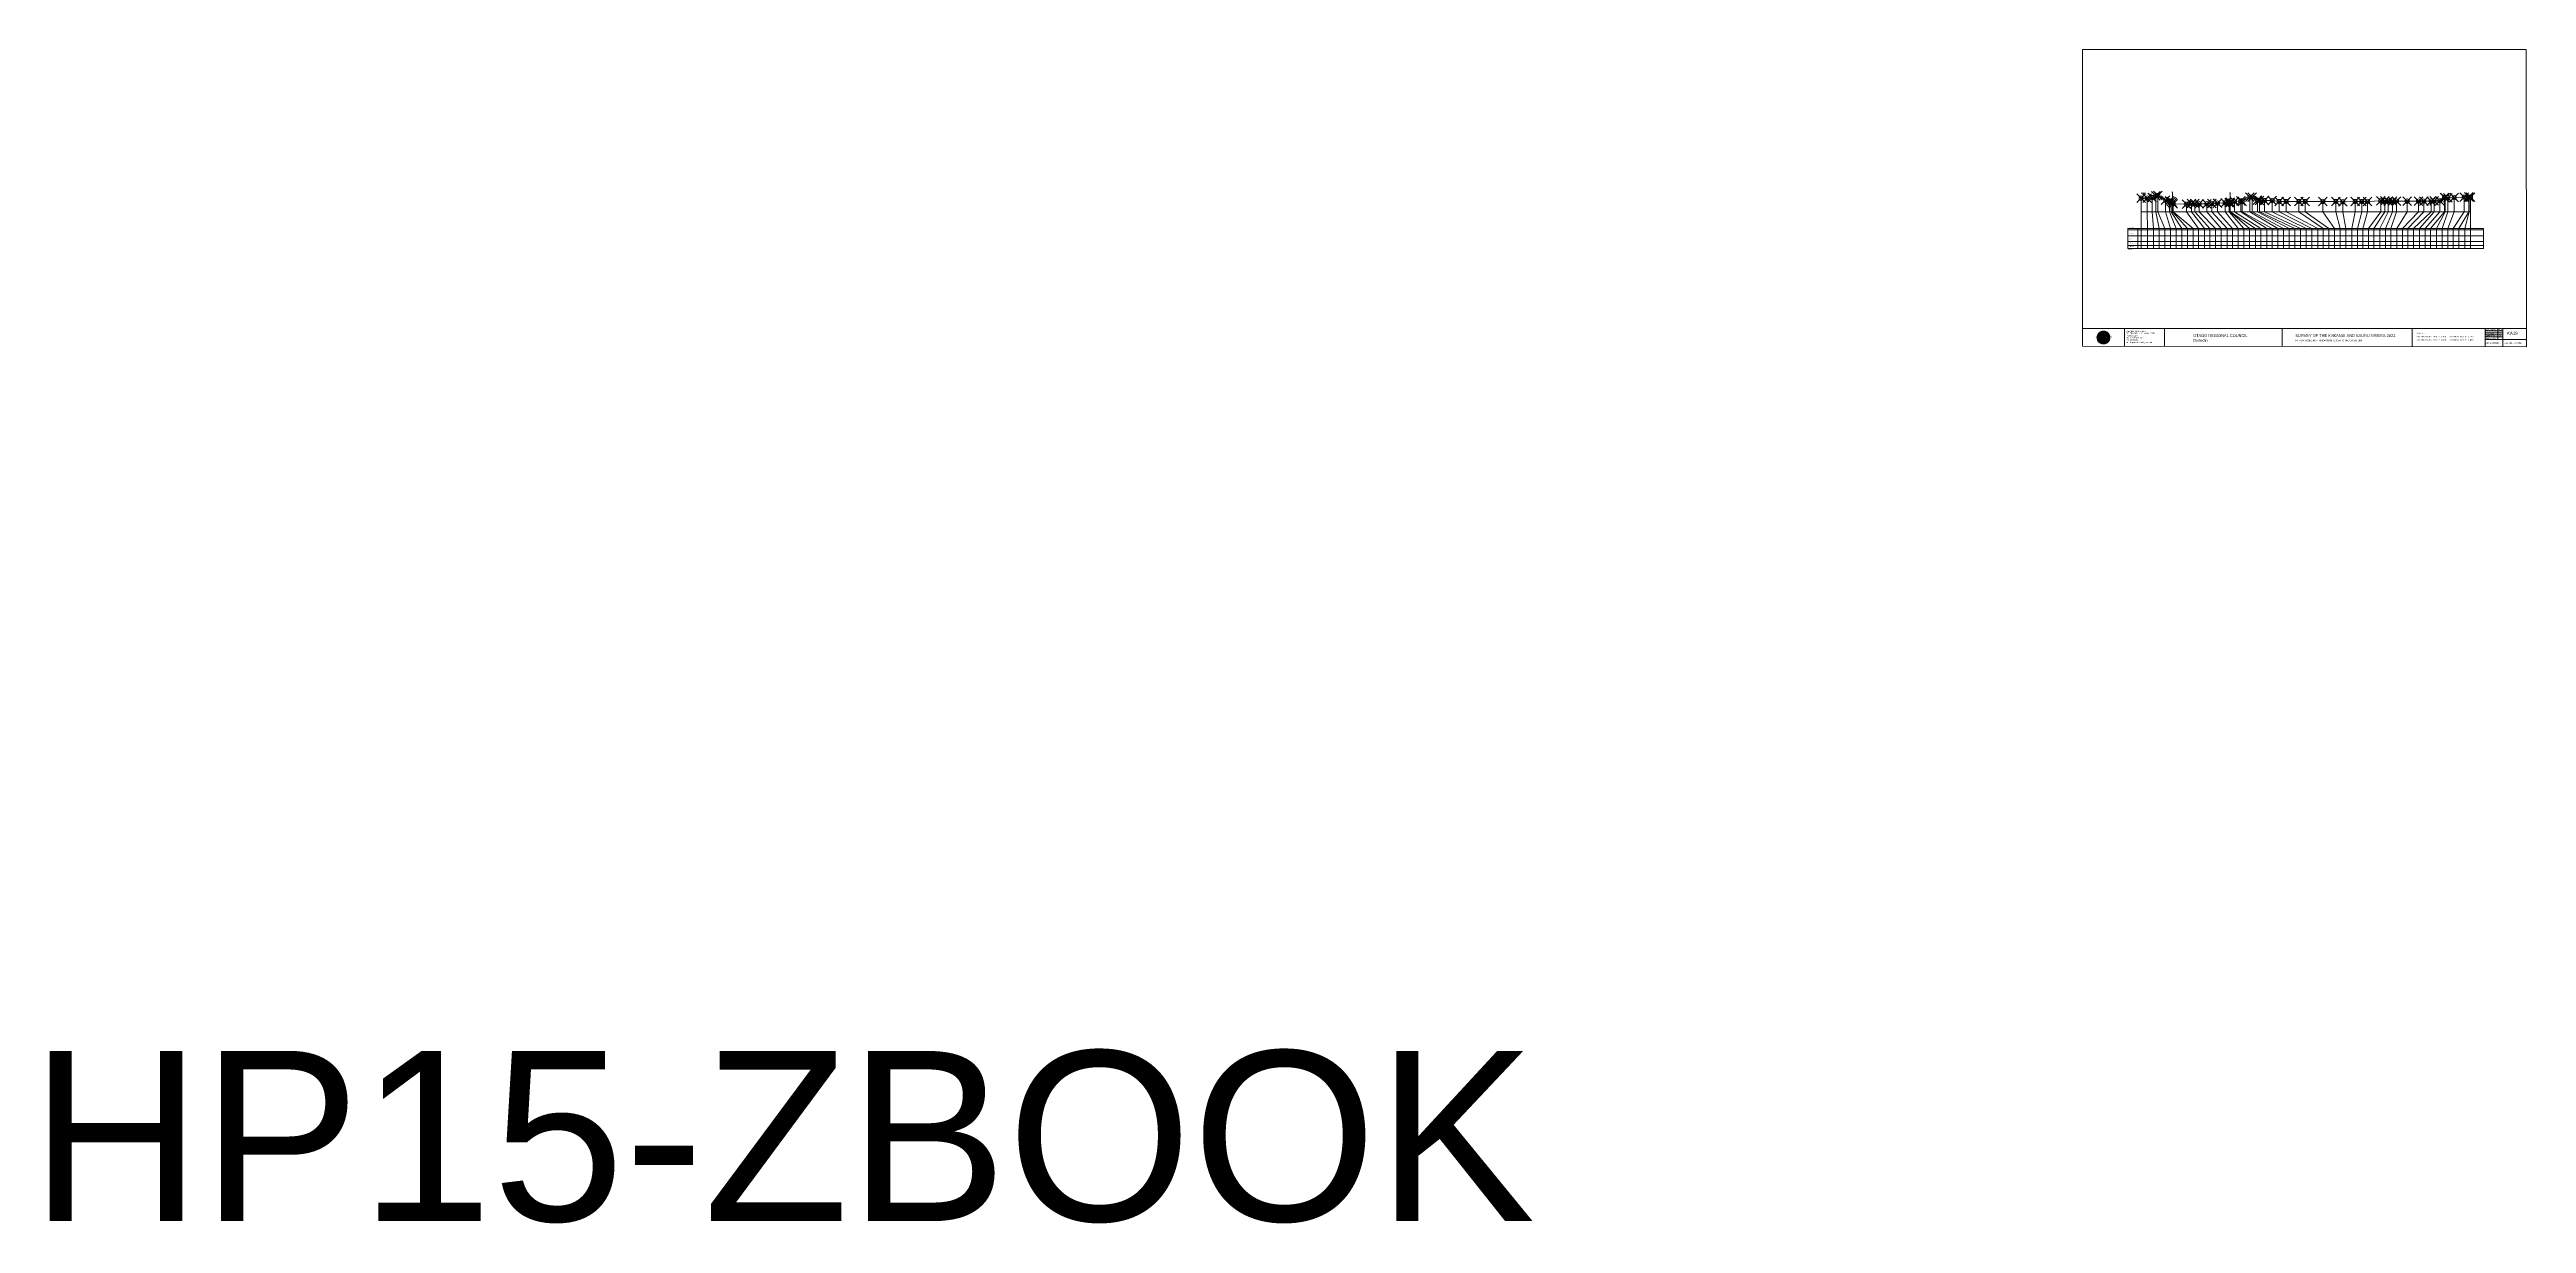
# Model space of a CAD drawing. Header units: millimetres. Extents: x -3661490 to 7275745, y -592557 to 466037.
# Drawn here: x -3661490 to -1946647, y -558708 to 253963 of the extents above; entities that cross this region are included whole.
import ezdxf

# ---------------------------------------------------------------- set-up
doc = ezdxf.new("R2010")
doc.units = ezdxf.units.MM
doc.header["$PDMODE"] = 35
doc.header["$PDSIZE"] = 3000
doc.layers.get('0').update_dxf_attribs({"lineweight": 0})
doc.layers.add('geo', color=7, linetype='Continuous', lineweight=0)
doc.layers.add('TITLE_BLOCK', color=7, linetype='Continuous')
doc.styles.get("Standard").update_dxf_attribs({"font": 'arial.ttf'})

# ---------------------------------------------------------------- blocks, each defined once
blk = doc.blocks.new('Geomatics_Circle_SPT')
at = {"layer": 'geo', "color": 2, "linetype": 'Continuous', "lineweight": 0}
for p, q in [((0, 25.2), (-25.2, 0)), ((-24.7, 4.9), (-4.9, 24.7)), ((-24.7, -4.9), (4.9, 24.7)), ((4.9, -24.7), (-24.7, 4.9)), ((-24.7, 0), (0, -24.7)), ((-9.7, 23.3), (-23.3, 9.6)), ((9.7, 23.3), (-23.3, -9.7)), ((-23.3, 9.7), (9.7, -23.3)), ((-21, 14), (-14, 21)), ((-21, -14), (14, 21)), ((14, -21), (-21, 14)), ((0, 0), (-17.8, 17.8)), ((0, 0), (-17.8, -17.8)), ((-14, 21), (21, -14)), ((21, 14), (-14, -21)), ((23.3, -9.7), (-9.7, 23.3)), ((-9.7, -23.3), (23.3, 9.7)), ((-4.9, 24.7), (24.7, -4.9)), ((24.7, 4.9), (-4.9, -24.7)), ((25.2, 0), (0, 25.2)), ((0, 0), (17.8, 17.8)), ((0, 0), (17.8, -17.8)), ((0, -24.8), (25.2, 0)), ((4.9, 24.7), (24.7, 4.9)), ((23.3, 9.7), (9.7, 23.3)), ((14, 21), (21, 14)), ((17.8, 18.1), (17.8, 18.1)), ((-4.9, -24.7), (-24.7, -4.9)), ((-23.3, -9.7), (-9.7, -23.3)), ((-14, -21), (-21, -14)), ((-17.8, -17.8), (-17.8, -17.8)), ((24.7, -4.9), (4.9, -24.7)), ((4.9, -24.7), (4.9, -24.7)), ((9.7, -23.3), (23.3, -9.7)), ((21, -14), (14, -21)), ((18.1, -17.8), (18.1, -17.8))]:
    blk.add_line(p, q, dxfattribs=at)
at = {"layer": 'geo', "color": 1, "linetype": 'Continuous', "lineweight": 0}
for p, q in [((-25.2, 0), (9.7, 23.3)), ((-25.2, 0), (-9.6, 23.3)), ((-25.2, 0), (23.3, 9.7)), ((-25.2, 0), (-23.3, 9.7)), ((-23.3, -9.7), (-25.2, 0)), ((-9.6, -23.3), (-25.2, 0)), ((9.7, -23.3), (-25.2, 0)), ((-4.9, 24.8), (-24.7, -4.9)), ((4.9, 24.7), (-24.7, 4.9)), ((14, 21), (-24.7, -4.9)), ((-14, 21), (-24.7, 4.9)), ((21, 14), (-24.7, 4.9)), ((-21, 14), (-24.7, -4.9)), ((0, 0), (-24.7, 4.9)), ((-24.7, 4.9), (-21, -14)), ((-24.7, 4.9), (-4.9, -24.7)), ((-24.7, 4.9), (14, -21)), ((-24.7, 4.9), (-24.7, 4.9)), ((0, 0), (-24.7, -4.9)), ((-23.3, 9.7), (0, 25.2)), ((-23.3, -9.6), (0, 25.2)), ((-23.3, -9.6), (17.8, 17.8)), ((-23.3, 9.7), (-17.8, 17.9)), ((-23.3, -9.6), (-17.8, 17.9)), ((-23.3, 9.7), (17.8, 17.8)), ((-17.8, -17.8), (-23.3, 9.7)), ((0, -25.2), (-23.3, 9.7)), ((-23.3, 9.7), (17.8, -17.8)), ((-23.3, 9.7), (25.2, 0)), ((-23.3, 9.4), (-23.3, 9.4)), ((-23.3, -9.7), (25.2, 0)), ((4.9, 24.8), (-21, -14)), ((-4.9, 24.7), (-21, 14)), ((14, 21), (-21, 14)), ((-14, 21), (-21, -14)), ((0, 0), (-21, 14)), ((-21, 14), (-14, -21)), ((-21, 14), (4.9, -24.7)), ((-21, 14), (-21, 14)), ((24.7, 4.9), (-21, 14)), ((0, 0), (-21, -14)), ((-17.9, 17.6), (-17.9, 17.6)), ((-17.8, 17.8), (9.7, 23.3)), ((-17.8, 17.8), (-9.6, 23.3)), ((-17.8, -17.8), (9.7, 23.3)), ((-17.8, -17.8), (-9.7, 23.3)), ((-9.7, -23.3), (-17.8, 17.8)), ((-17.8, 17.8), (9.7, -23.3)), ((-17.8, 17.8), (23.3, -9.6)), ((-17.8, 17.8), (23.3, 9.7)), ((-17.8, -17.8), (23.3, 9.7)), ((4.9, 24.7), (-14, 21)), ((-4.9, 24.7), (-14, -20.9)), ((0, 0), (-14, 21)), ((-14, 21), (-4.9, -24.7)), ((-14, 21), (-14, 21)), ((24.7, -4.9), (-14, 21)), ((21, 14), (-14, 21)), ((-14, -21), (24.7, 4.9)), ((0, 0), (-14, -21)), ((-9.8, 23.1), (-9.8, 23.1)), ((-9.7, 23.3), (0, 25.2)), ((-9.7, 23.3), (0, -25.2)), ((-9.7, -23.3), (0, 25.2)), ((-9.6, 23.3), (17.8, -17.8)), ((-9.6, 23.3), (25.2, 0)), ((-9.6, 23.3), (17.8, 17.8)), ((-9.6, -23.3), (17.8, 17.9)), ((25.2, 0), (-9.6, -23.3)), ((0, 0), (-4.9, 24.7)), ((-4.9, 24.7), (-4.9, 24.7)), ((21, -14), (-4.9, 24.7)), ((24.8, 4.9), (-4.9, 24.7)), ((14, 21), (-4.9, 24.7)), ((-4.9, -24.7), (21, 14)), ((0, 0), (-4.9, -24.7)), ((-0.2, 25.1), (-0.2, 25.1)), ((0, 25.2), (9.7, -23.3)), ((0, 25.2), (23.3, -9.7)), ((0, 25.2), (23.3, 9.7)), ((0, 25.2), (9.7, 23.3)), ((0, 0), (4.9, 24.7)), ((0, -25.2), (9.7, 23.3)), ((0, 0), (14, 21)), ((0, 0), (21, 14)), ((23.3, 9.7), (0, -25.2)), ((0, 0), (24.8, 4.9)), ((0, 0), (4.9, -24.7)), ((0, 0), (14, -21)), ((0, 0), (21, -14)), ((0, 0), (24.8, -4.9)), ((21, 14), (4.9, 24.8)), ((14, -21), (4.9, 24.7)), ((24.7, -4.9), (4.9, 24.7)), ((4.9, 24.7), (4.9, 24.7)), ((4.9, -24.7), (14, 21)), ((4.9, -24.7), (24.7, 4.9)), ((9.4, 23.3), (9.4, 23.3)), ((9.7, 23.3), (17.8, -17.8)), ((9.7, 23.3), (25.2, 0)), ((9.7, 23.3), (17.8, 17.9)), ((17.8, 17.8), (9.7, -23.3)), ((25.2, 0), (9.7, -23.3)), ((21, -14), (14, 21)), ((24.7, 4.9), (14, 21)), ((14, 21), (14, 21)), ((14, -21), (21, 14)), ((17.6, 17.9), (17.6, 17.9)), ((17.8, 17.8), (23.3, -9.7)), ((17.8, 17.8), (23.3, 9.7)), ((23.3, 9.7), (17.8, -17.8)), ((24.7, -4.9), (21, 14)), ((21, 14), (21, 14)), ((21, -14), (24.7, 4.9)), ((23.1, 9.8), (23.1, 9.8)), ((23.3, 9.7), (25.2, 0)), ((25.2, 0), (23.3, -9.6)), ((24.7, 4.9), (24.7, 4.9)), ((25.1, 0.2), (25.1, 0.2)), ((-25.2, 0), (23.3, -9.7)), ((-25.1, -0.2), (-25.1, -0.2)), ((-24.7, -4.9), (-24.7, -4.9)), ((-24.7, -4.9), (-14, -21)), ((-24.7, -4.9), (4.9, -24.7)), ((-24.7, -4.9), (21, -14)), ((-17.8, -17.8), (-23.3, -9.7)), ((0, -25.2), (-23.3, -9.6)), ((17.8, -17.8), (-23.3, -9.6)), ((-23.1, -9.8), (-23.1, -9.8)), ((-21, -14), (24.7, -4.9)), ((-21, -14), (-21, -14)), ((-21, -14), (-4.9, -24.7)), ((-21, -14), (14, -21)), ((23.3, -9.7), (-17.8, -17.8)), ((-9.6, -23.3), (-17.8, -17.8)), ((9.7, -23.3), (-17.8, -17.8)), ((-17.6, -17.9), (-17.6, -17.9)), ((-14, -21), (21, -14)), ((-14, -21), (-14, -21)), ((-14, -21), (4.9, -24.7)), ((17.8, -17.8), (-9.7, -23.3)), ((0, -25.2), (-9.7, -23.3)), ((-9.4, -23.3), (-9.4, -23.3)), ((-4.9, -24.7), (24.7, -4.9)), ((-4.9, -24.7), (14, -21)), ((-4.9, -24.7), (-4.9, -24.7)), ((23.3, -9.6), (0, -25.2)), ((9.7, -23.3), (0, -25.2)), ((0.2, -25.1), (0.2, -25.1)), ((4.9, -24.7), (21, -14)), ((4.9, -24.7), (4.9, -24.7)), ((17.8, -17.8), (9.7, -23.3)), ((9.8, -23.1), (9.8, -23.1)), ((14, -21), (24.7, -4.9)), ((14, -21), (14, -21)), ((23.3, -9.6), (17.8, -17.8)), ((17.9, -17.6), (17.9, -17.6)), ((21, -14), (21, -14)), ((23.3, -9.4), (23.3, -9.4)), ((24.7, -4.9), (24.7, -4.9))]:
    blk.add_line(p, q, dxfattribs=at)
at = {"layer": 'geo', "color": 114, "linetype": 'Continuous', "lineweight": 0}
for p, q in [((17.9, 17.8), (-25.2, 0)), ((-24.7, 4.9), (14, 21)), ((-24.7, -4.9), (21, 14)), ((-14, -21), (-24.7, 4.9)), ((9.7, 23.3), (-23.3, 9.7)), ((0, 0), (-23.3, 9.7)), ((-23.3, 9.7), (-9.7, -23.3)), ((0, 0), (-23.3, -9.7)), ((-4.9, -24.7), (-21, 14)), ((-20.9, 14), (4.9, 24.7)), ((24.8, 4.9), (-20.9, -14)), ((0, 25.2), (-17.8, 17.8)), ((-17.8, 17.8), (0, -25.2)), ((-14, 21), (-4.9, 24.7)), ((4.9, -24.7), (-14, 21)), ((0, 0), (-9.7, 23.3)), ((0, 0), (-9.7, -23.3)), ((-4.9, 24.7), (14, -21)), ((17.8, -17.8), (0, 25.2)), ((0, 0), (9.7, 23.3)), ((0, 0), (23.3, 9.7)), ((0, 0), (9.7, -23.3)), ((0, 0), (23.3, -9.7)), ((4.9, 24.7), (21, -14)), ((23.3, -9.7), (9.7, 23.3)), ((14, 21), (24.7, -4.9)), ((25.2, 0), (17.8, 17.8)), ((21, 14), (24.7, 4.9)), ((-25.2, 0), (-17.8, -17.8)), ((-21, -14), (-24.7, -4.9)), ((-17.8, -17.8), (25.2, 0)), ((24.8, -4.9), (-14, -21)), ((-9.6, -23.3), (23.3, -9.7)), ((21, -14), (-4.9, -24.8)), ((0, -25.2), (17.9, -17.8)), ((14, -21), (4.9, -24.8))]:
    blk.add_line(p, q, dxfattribs=at)
at = {"layer": 'geo', "color": 250, "linetype": 'Continuous', "lineweight": 0}
for p, q in [((0, 0), (-25.2, 0)), ((24.7, 4.9), (-24.7, 4.9)), ((-24.7, 4.9), (-24.7, -4.9)), ((-23.3, 9.7), (23.3, 9.7)), ((-23.3, 9.7), (-23.3, 9.7)), ((-23.3, -9.7), (-23.3, 9.7)), ((21, 14), (-21, 14)), ((-21, 14), (-21, -14)), ((-17.8, 17.8), (17.8, 17.8)), ((-17.8, -17.8), (-17.8, 17.8)), ((-14, 21), (-14, 21)), ((14, 21), (-14, 21)), ((-14, 20.9), (-14, -21)), ((-9.7, 23.3), (9.7, 23.3)), ((-9.7, -23.3), (-9.7, 23.3)), ((-4.9, 24.7), (4.9, 24.7)), ((-4.9, 24.7), (-4.9, -24.7)), ((0, 0), (0, 25.2)), ((0, 0), (0, -25.2)), ((0, 0), (25.2, 0)), ((4.9, 24.7), (4.9, -24.7)), ((9.7, -23.3), (9.7, 23.3)), ((14, 21), (14, -21)), ((17.8, -17.8), (17.8, 17.8)), ((21, 14), (21, 14)), ((21, -14), (21, 14)), ((23.3, 9.7), (23.3, -9.7)), ((24.7, 4.9), (24.7, 4.9)), ((24.7, -4.9), (24.7, 4.9)), ((-24.7, -4.9), (24.7, -4.9)), ((23.3, -9.7), (-23.3, -9.7)), ((-21, -14), (21, -14)), ((17.8, -17.8), (-17.8, -17.8)), ((-14, -21), (14, -21)), ((9.7, -23.3), (-9.7, -23.3)), ((-4.9, -24.7), (4.9, -24.7))]:
    blk.add_line(p, q, dxfattribs=at)
blk = doc.blocks.new('GeomaticsNZ TITLE BLOCK')
at = {"color": 7, "linetype": 'Continuous', "lineweight": 0}
for p, q in [((0, 95), (0, 1579)), ((0, 1579), (2363, 1579)), ((2363, 1579), (2364, 95)), ((2364, 95), (0, 95)), ((0, 95), (0, 0)), ((0, 0), (2364, -4)), ((16, 95), (2364, 95)), ((224, 95), (224, 0)), ((2364, 95), (383, 95)), ((436, 95), (436, -1)), ((1063, 95), (1063, -2)), ((1755, 95), (1755, -3)), ((2144, 95), (2144, -3)), ((2144, 82), (2239, 82)), ((2144, 71), (2239, 71)), ((2144, 60), (2239, 60)), ((2144, 49), (2239, 49)), ((2144, 35), (2364, 35)), ((2212, 95), (2212, 36)), ((2239, 95), (2239, -3)), ((2364, -4), (2364, 95))]:
    blk.add_line(p, q, dxfattribs=at)
at = {"color": 7, "linetype": 'Continuous', "lineweight": 0, "xscale": 1.36, "yscale": 1.36, "zscale": 1.36}
blk.add_blockref('Geomatics_Circle_SPT', (112, 46), dxfattribs=at)
at = {"color": 7, "linetype": 'Continuous', "lineweight": 0}
for s, p in [('PK&RR', (2213, 85)), ('ST', (2220, 64)), ('PK', (2220, 51))]:
    blk.add_text(s, height=5, dxfattribs=at).set_placement(p)
at = {"color": 7, "linetype": 'Continuous', "lineweight": 0, "attachment_point": 1}
for s, width, heights, insert, char_height in [('{\\C256;Geomatics N.Z. LTD                   }', 125.08, [15.8], (69, 50), 7), ('{\\C256;GEOMATICS N.Z. LTD                   \\PTELEPHONE:  M 021 023 6 00 55;\\PPO BOX 2177\\PSOUTH DUNEDIN\\PDUNEDIN 9044\\PEmail: geomaticsnz@gmail.com}', 3535.73, [94.7], (234, 83), 7), ('{\\C256;OTAGO REGIONAL COUNCIL\\PDunedin}', 3535.73, [0], (589, 64), 15), ('{\\C256;SURVEY OF THE KAKANUI AND KAURU RIVERS 2021}', 3535.73, [0], (1134, 64), 15), ('{\\C256;ELEVATIONS ARE SHOWN IN LOCAL OTAGO DATUM}', 3535.73, [0], (1134, 35), 10), ('{\\C256;Surveyed by:}', 3535.73, [0], (2145, 92), 7), ('{\\C256;Checked by:}', 3535.73, [0], (2145, 59), 7), ('{\\C256;Approved by:}', 3535.73, [0], (2145, 46), 7), ('{\\C256;JOB No 0032021}', 3535.73, [0], (2145, 21), 7), ('{\\C256;Drawn by:}', 3535.73, [0], (2146, 70), 7), ('{\\C256;Drawn:16-JUNE-2021}', 3535.73, [0], (2245, 21), 7)]:
    blk.add_mtext_dynamic_manual_height_columns(s, width=width, gutter_width=159, heights=heights, dxfattribs=dict(at, insert=insert, char_height=char_height))
blk = doc.blocks.new('REVDATE')
at = {"color": 40, "true_color": 0xf8d731, "flags": 8}
for tag in ['USER', 'REVDATE', 'FNAME']:
    blk.add_attdef(tag, (0, 0), '', height=4.95, dxfattribs=at)

msp = doc.modelspace()

# ---------------------------------------------------------------- linework, layer by layer
at = {"color": 1, "lineweight": 0}
msp.add_line((-2213408, 154508), (-2210501, 154508), dxfattribs=at)
at = {"color": 7, "lineweight": 0}
for p, q in [((-2191684, 149206), (-2191684, 155384)), ((-2151878, 148748), (-2151878, 154927)), ((-2213395, 150972), (-2213395, 116176)), ((-2209179, 141703), (-2208967, 130000)), ((-2205895, 141703), (-2204931, 130000)), ((-2203179, 141703), (-2200910, 130000)), ((-2201906, 141703), (-2197030, 130000)), ((-2196657, 141703), (-2193191, 130000)), ((-2193833, 141703), (-2189169, 130000)), ((-2192648, 141703), (-2185154, 130000)), ((-2191790, 141703), (-2181336, 130000)), ((-2191280, 141703), (-2177412, 130000)), ((-2182012, 141703), (-2173620, 130000)), ((-2178491, 141703), (-2169616, 130000)), ((-2176236, 141703), (-2165746, 130000)), ((-2173227, 141703), (-2161933, 130000)), ((-2167930, 141703), (-2157976, 130000)), ((-2164516, 141703), (-2153948, 130000)), ((-2160558, 141703), (-2150080, 130000)), ((-2155215, 141703), (-2146227, 130000)), ((-2152514, 141703), (-2142278, 130000)), ((-2151892, 141703), (-2138366, 130000)), ((-2151686, 141703), (-2134338, 130000)), ((-2148815, 141703), (-2130472, 130000)), ((-2144284, 141703), (-2126487, 130000)), ((-2143535, 141703), (-2122681, 130000)), ((-2138112, 141703), (-2118783, 130000)), ((-2136628, 141703), (-2114790, 130000)), ((-2132857, 141703), (-2110967, 130000)), ((-2131411, 141703), (-2107022, 130000)), ((-2127963, 141703), (-2103050, 130000)), ((-2122778, 141703), (-2099161, 130000)), ((-2117748, 141703), (-2095279, 130000)), ((-2113087, 141703), (-2091171, 130000)), ((-2104286, 141703), (-2087422, 130000)), ((-2099958, 141703), (-2083491, 130000)), ((-2087678, 141703), (-2079554, 130000)), ((-2078628, 141703), (-2075660, 130000)), ((-2073738, 141703), (-2071617, 130000)), ((-2065316, 141703), (-2067466, 130000)), ((-2060561, 141703), (-2063682, 130000)), ((-2056777, 141703), (-2059961, 130000)), ((-2047478, 141703), (-2055980, 130000)), ((-2044810, 141703), (-2052220, 130000)), ((-2042494, 141703), (-2048091, 130000)), ((-2039444, 141703), (-2044331, 130000)), ((-2036734, 141703), (-2040481, 130000)), ((-2029327, 141703), (-2036456, 130000)), ((-2021349, 141703), (-2032546, 130000)), ((-2017785, 141703), (-2028704, 130000)), ((-2012675, 141703), (-2024746, 130000)), ((-2010432, 141703), (-2020783, 130000)), ((-2006592, 141703), (-2016768, 130000)), ((-2003334, 141703), (-2013043, 130000)), ((-2002869, 141703), (-2008898, 130000)), ((-2001039, 141703), (-2005083, 130000)), ((-1996701, 141703), (-2001174, 130000)), ((-1989758, 141703), (-1997335, 130000)), ((-1986480, 141703), (-1993354, 130000)), ((-1986201, 141703), (-1989355, 130000)), ((-1985449, 151772), (-1985449, 116176)), ((-2222719, 130000), (-2222719, 129453)), ((-2215816, 130000), (-2215816, 116176)), ((-2013043, 130000), (-2013043, 116176)), ((-2008898, 130000), (-2008898, 116176)), ((-2005083, 130000), (-2005083, 116176)), ((-2001174, 130000), (-2001174, 116176)), ((-1997335, 130000), (-1997335, 116176)), ((-1993354, 130000), (-1993354, 116176)), ((-1989355, 130000), (-1989355, 116176)), ((-1976405, 130000), (-1976405, 116176))]:
    msp.add_line(p, q, dxfattribs=at)
at = {"lineweight": 0}
for p, q in [((-2213395, 141703), (-1985449, 141703)), ((-2209179, 151102), (-2209179, 141703)), ((-2205895, 151482), (-2205895, 141703)), ((-2203179, 152672), (-2203179, 141703)), ((-2201906, 152832), (-2201906, 141703)), ((-2196657, 149742), (-2196657, 141703)), ((-2193833, 149212), (-2193833, 141703)), ((-2192648, 148702), (-2192648, 141703)), ((-2191790, 148172), (-2191790, 141703)), ((-2191280, 147162), (-2191280, 141703)), ((-2182012, 146882), (-2182012, 141703)), ((-2178491, 147302), (-2178491, 141703)), ((-2176236, 147432), (-2176236, 141703)), ((-2173227, 147202), (-2173227, 141703)), ((-2167930, 147262), (-2167930, 141703)), ((-2164516, 147412), (-2164516, 141703)), ((-2160558, 147672), (-2160558, 141703)), ((-2155215, 147792), (-2155215, 141703)), ((-2152514, 147932), (-2152514, 141703)), ((-2151892, 148142), (-2151892, 141703)), ((-2151686, 148192), (-2151686, 141703)), ((-2148815, 148652), (-2148815, 141703)), ((-2144284, 149202), (-2144284, 141703)), ((-2143535, 148762), (-2143535, 141703)), ((-2138112, 151652), (-2138112, 141703)), ((-2136628, 151672), (-2136628, 141703)), ((-2132857, 149722), (-2132857, 141703)), ((-2131411, 149382), (-2131411, 141703)), ((-2127963, 149382), (-2127963, 141703)), ((-2122778, 149462), (-2122778, 141703)), ((-2117748, 148692), (-2117748, 141703)), ((-2113087, 148692), (-2113087, 141703)), ((-2104286, 148672), (-2104286, 141703)), ((-2099958, 148702), (-2099958, 141703)), ((-2087678, 148792), (-2087678, 141703)), ((-2078628, 148732), (-2078628, 141703)), ((-2073738, 148602), (-2073738, 141703)), ((-2065316, 148722), (-2065316, 141703)), ((-2060561, 148682), (-2060561, 141703)), ((-2056777, 148772), (-2056777, 141703)), ((-2047478, 149152), (-2047478, 141703)), ((-2044810, 149272), (-2044810, 141703)), ((-2042494, 148972), (-2042494, 141703)), ((-2039444, 149092), (-2039444, 141703)), ((-2036734, 149112), (-2036734, 141703)), ((-2029327, 149052), (-2029327, 141703)), ((-2021349, 149022), (-2021349, 141703)), ((-2017785, 149102), (-2017785, 141703)), ((-2012675, 149102), (-2012675, 141703)), ((-2010432, 149282), (-2010432, 141703)), ((-2006592, 149122), (-2006592, 141703)), ((-2003334, 151462), (-2003334, 141703)), ((-2002869, 151312), (-2002869, 141703)), ((-2001039, 151392), (-2001039, 141703)), ((-1996701, 151422), (-1996701, 141703)), ((-1989758, 151692), (-1989758, 141703)), ((-1986480, 151882), (-1986480, 141703)), ((-1986201, 151702), (-1986201, 141703))]:
    msp.add_line(p, q, dxfattribs=at)
at = {"color": 7, "lineweight": 0, "transparency": 33554687}
for p, q in [((-2222719, 130000), (-1976405, 130000)), ((-2222719, 129453), (-2222719, 116303)), ((-2222719, 129154), (-1976405, 129154)), ((-2222719, 125031), (-1976405, 125031)), ((-2222719, 120970), (-1976405, 120970)), ((-2208967, 130000), (-2208967, 116176)), ((-2204931, 130000), (-2204931, 116176)), ((-2200910, 130000), (-2200910, 116176)), ((-2197030, 130000), (-2197030, 116176)), ((-2193191, 130000), (-2193191, 116176)), ((-2189169, 130000), (-2189169, 116176)), ((-2185154, 130000), (-2185154, 116176)), ((-2181336, 130000), (-2181336, 116176)), ((-2177412, 130000), (-2177412, 116176)), ((-2173620, 130000), (-2173620, 116176)), ((-2169616, 130000), (-2169616, 116176)), ((-2165746, 130000), (-2165746, 116176)), ((-2161933, 130000), (-2161933, 116176)), ((-2157976, 130000), (-2157976, 116176)), ((-2153948, 130000), (-2153948, 116176)), ((-2150080, 130000), (-2150080, 116176)), ((-2146227, 130000), (-2146227, 116176)), ((-2142278, 130000), (-2142278, 116176)), ((-2138366, 130000), (-2138366, 116176)), ((-2134338, 130000), (-2134338, 116176)), ((-2130472, 130000), (-2130472, 116176)), ((-2126487, 130000), (-2126487, 116176)), ((-2122681, 130000), (-2122681, 116176)), ((-2118783, 130000), (-2118783, 116176)), ((-2114790, 130000), (-2114790, 116176)), ((-2110967, 130000), (-2110967, 116176)), ((-2107022, 130000), (-2107022, 116176)), ((-2103050, 130000), (-2103050, 116176)), ((-2099161, 130000), (-2099161, 116176)), ((-2095279, 130000), (-2095279, 116176)), ((-2091171, 130000), (-2091171, 116176)), ((-2087422, 130000), (-2087422, 116176)), ((-2083491, 130000), (-2083491, 116176)), ((-2079554, 130000), (-2079554, 116176)), ((-2075660, 130000), (-2075660, 116176)), ((-2071617, 130000), (-2071617, 116176)), ((-2067466, 130000), (-2067466, 116176)), ((-2063682, 130000), (-2063682, 116176)), ((-2059961, 130000), (-2059961, 116176)), ((-2055980, 130000), (-2055980, 116176)), ((-2052220, 130000), (-2052220, 116176)), ((-2048091, 130000), (-2048091, 116176)), ((-2044331, 130000), (-2044331, 116176)), ((-2040481, 130000), (-2040481, 116176)), ((-2036456, 130000), (-2036456, 116176)), ((-2032546, 130000), (-2032546, 116176)), ((-2028704, 130000), (-2028704, 116176)), ((-2024746, 130000), (-2024746, 116176)), ((-2020783, 130000), (-2020783, 116176)), ((-2016841, 130000), (-2016841, 116176)), ((-2222719, 118366), (-1976405, 118366)), ((-2222719, 116176), (-1976405, 116176))]:
    msp.add_line(p, q, dxfattribs=at)
at = {"color": 1, "lineweight": 0}
msp.add_lwpolyline([(-2213395, 150972), (-2209179, 151102), (-2205895, 151482), (-2203179, 152672), (-2201906, 152832), (-2196657, 149742), (-2193833, 149212), (-2192648, 148702), (-2191790, 148172), (-2191280, 147162), (-2182012, 146882), (-2178491, 147302), (-2176236, 147432), (-2173227, 147202), (-2167930, 147262), (-2164516, 147412), (-2160558, 147672), (-2155215, 147792), (-2152514, 147932), (-2151892, 148142), (-2151686, 148192), (-2148815, 148652), (-2144284, 149202), (-2143535, 148762), (-2138112, 151652), (-2136628, 151672), (-2132857, 149722), (-2131411, 149382), (-2127963, 149382), (-2122778, 149462), (-2117748, 148692), (-2113087, 148692), (-2104286, 148672), (-2099958, 148702), (-2087678, 148792), (-2078628, 148732), (-2073738, 148602), (-2065316, 148722), (-2060561, 148682), (-2056777, 148772), (-2047478, 149152), (-2044810, 149272), (-2042494, 148972), (-2039444, 149092), (-2036734, 149112), (-2029327, 149052), (-2021349, 149022), (-2017785, 149102), (-2012675, 149102), (-2010432, 149282), (-2006592, 149122), (-2003334, 151462), (-2002869, 151312), (-2001039, 151392), (-1996701, 151422), (-1989758, 151692), (-1986480, 151882), (-1986201, 151702), (-1985449, 151772)], dxfattribs=at)
at = {"color": 7, "lineweight": 0}
for p in [(-2205895, 151482), (-2203179, 152672), (-2201906, 152832), (-2138112, 151652), (-2136628, 151672), (-2003334, 151462), (-2001039, 151392), (-1996701, 151422), (-1989758, 151692), (-1986480, 151882), (-1986201, 151702), (-1985449, 151772), (-2213395, 150972), (-2209179, 151102), (-2196657, 149742), (-2193833, 149212), (-2192648, 148702), (-2191790, 148172), (-2191280, 147162), (-2182012, 146882), (-2178491, 147302), (-2176236, 147432), (-2173227, 147202), (-2167930, 147262), (-2164516, 147412), (-2160558, 147672), (-2155215, 147792), (-2152514, 147932), (-2151686, 148192), (-2148815, 148652), (-2144284, 149202), (-2143535, 148762), (-2132857, 149722), (-2131411, 149382), (-2127963, 149382), (-2122778, 149462), (-2117748, 148692), (-2113087, 148692), (-2104286, 148672), (-2099958, 148702), (-2087678, 148792), (-2078628, 148732), (-2073738, 148602), (-2065316, 148722), (-2060561, 148682), (-2056777, 148772), (-2047478, 149152), (-2044810, 149272), (-2042494, 148972), (-2039444, 149092), (-2036734, 149112), (-2029327, 149052), (-2021349, 149022), (-2017785, 149102), (-2012675, 149102), (-2010432, 149282), (-2006592, 149122), (-2002869, 151312)]:
    msp.add_point(p, dxfattribs=at)
at = {"color": 40, "lineweight": 0, "true_color": 0xf8d731}
msp.add_point((-2151892, 148142), dxfattribs=at)

# ---------------------------------------------------------------- block references
at = {"color": 7, "lineweight": 0, "xscale": 130.037656131007, "yscale": 130.037656131007, "zscale": 130.037656131007}
msp.add_blockref('GeomaticsNZ TITLE BLOCK', (-2254054, 48603), dxfattribs=at)
at = {"layer": 'TITLE_BLOCK', "color": 3}
ref = msp.add_blockref('REVDATE', (-3674984, -557036), dxfattribs=dict(at, xscale=23790.37058310957, yscale=23790.37058310957, zscale=23790.37058310957))
ref.add_attrib('USER', 'HP15-ZBOOK', (-3674984, -557036), dxfattribs={"color": 40, "true_color": 0xf8d731, "height": 117762.3})

# ---------------------------------------------------------------- texts
at = {"color": 7, "lineweight": 0, "transparency": 33554687}
for s, height, p in [('Ground Level', 473.07, (-2209215, 154461)), ('DATUM 130.00', 473.07, (-2222785, 130089)), ('Ground Level', 473.07, (-2221326, 119692)), ('Easting', 473.1, (-2221343, 122481)), ('Northing', 473.1, (-2221274, 126341)), ('Section KA18', 473.07, (-2222786, 115211)), ('Chainage', 473.1, (-2221324, 117368))]:
    msp.add_text(s, height=height, dxfattribs=at).set_placement(p)
at = {"color": 7, "lineweight": 0}
for s, height, p in [('A1 HORIZONTAL SCALE  1:400      VERTICAL SCALE   1:400 ', 1005.54, (-2022788, 54644)), ('A3 HORIZONTAL SCALE  1:800      VERTICAL SCALE   1:800', 1005.54, (-2022788, 52320)), ('SCALE :  ', 1005.5, (-2022687, 57038)), ('KA19', 2154.7, (-1960118, 56512))]:
    msp.add_text(s, height=height, dxfattribs=at).set_placement(p)
at = {"color": 7, "lineweight": 0, "char_height": 500, "attachment_point": 1, "rotation": 90}
for insert in [(-2192472, 154843), (-2152666, 154385)]:
    msp.add_mtext_dynamic_manual_height_columns('W', width=4277.93, gutter_width=12.5, heights=[0], dxfattribs=dict(at, insert=insert))

doc.saveas('drawing.dxf')
